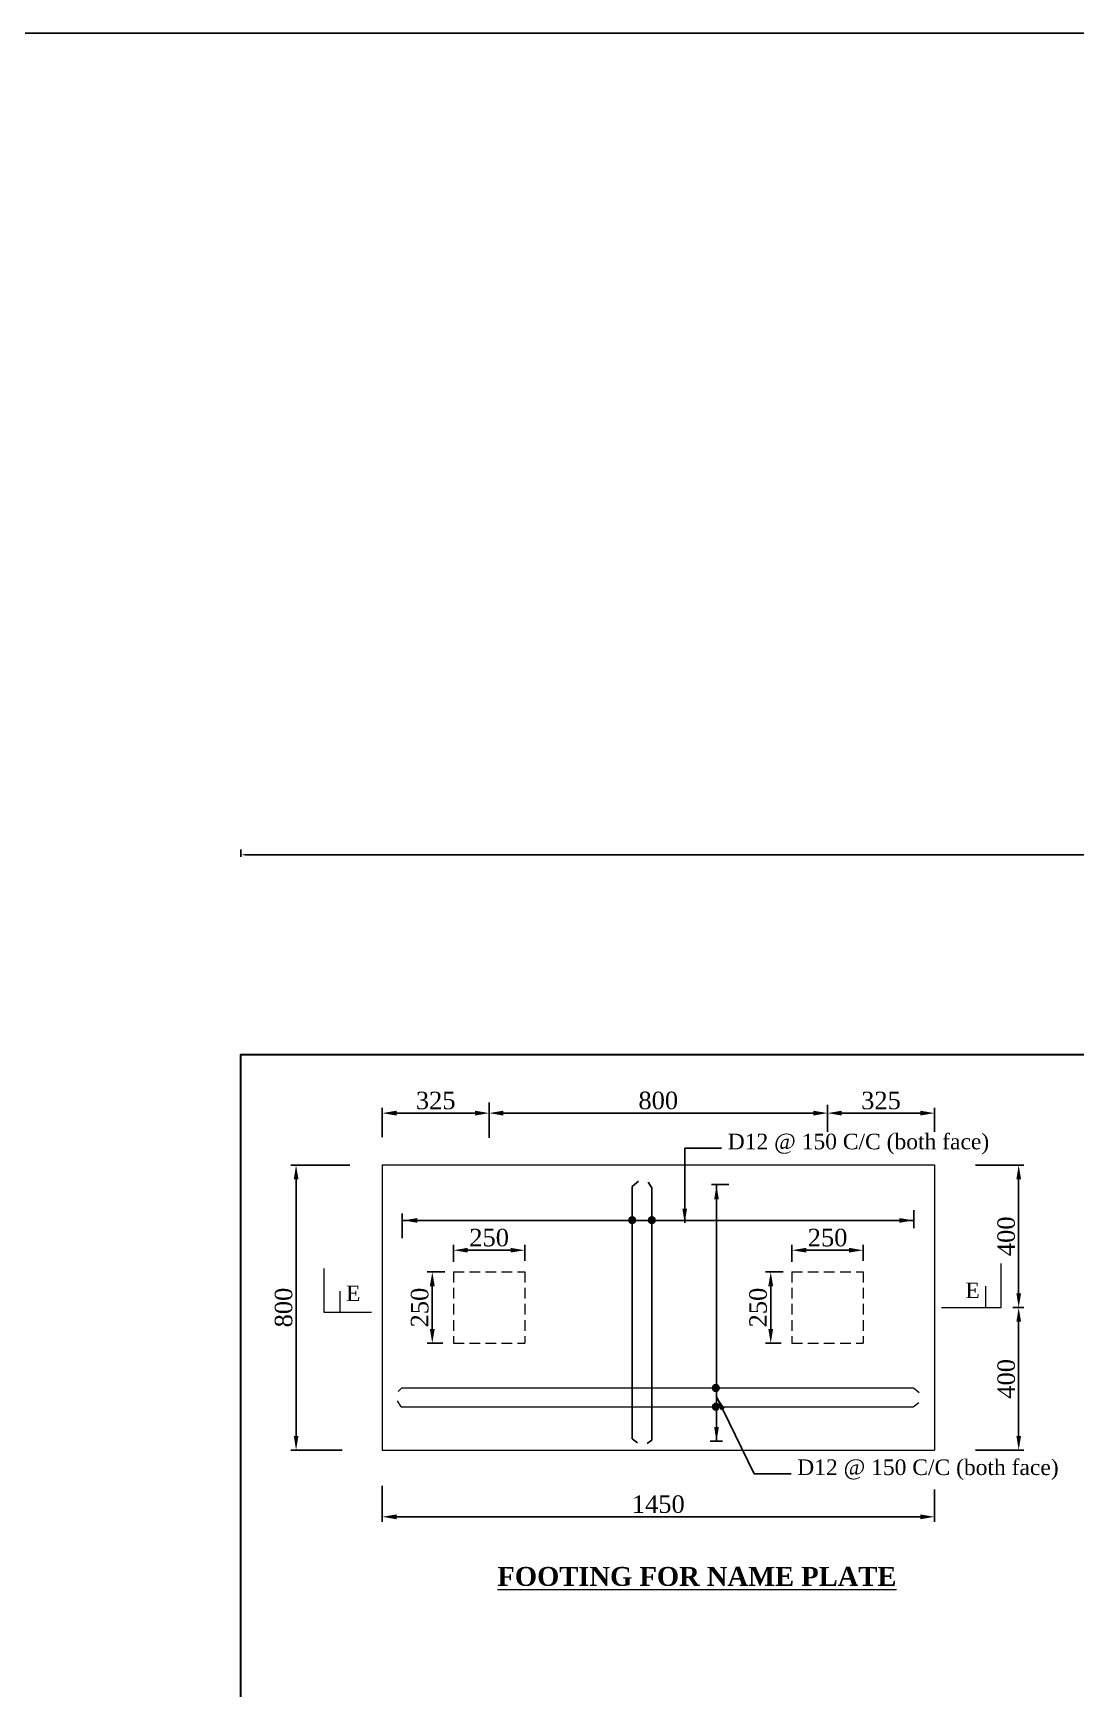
# Model space of a CAD drawing. Header units: metres. Extents: x -2434 to 11656, y -15288 to 8109.
# Drawn here: x 4378.3 to 4451.5, y -11655.3 to -11539.2 of the extents above; entities that cross this region are included whole.
import ezdxf

# ---------------------------------------------------------------- set-up
doc = ezdxf.new("R2010")
doc.units = ezdxf.units.M
doc.linetypes.add('DASHED', pattern=[0.75, 0.5, -0.25])
doc.layers.add('Blocks', color=11, linetype='Continuous', lineweight=9)
doc.layers.add('LINE', color=7, linetype='Continuous')
doc.styles.get("Standard").update_dxf_attribs({"font": 'times.ttf'})
doc.styles.add('TIMES', font='ARIALN.TTF')
doc.dimstyles.get("Standard").update_dxf_attribs({"dimtxt": 0.5, "dimasz": 0.4075, "dimexe": 0.364, "dimexo": 0.219, "dimgap": 0.09, "dimtad": 0, "dimdec": 0, "dimlfac": 1000, "dimzin": 0, "dimdsep": 46, "dimtxsty": 'Standard', "dimcen": 0.09, "dimadec": 0, "dimazin": 0, "dimtfac": 1, "dimtdec": 0, "dimtofl": 0, "dimtmove": 0, "dimatfit": 3, "dimfxl": 1, "dimtolj": 1, "dimtzin": 0, "dimarcsym": 0})

# ---------------------------------------------------------------- blocks, each defined once
blk = doc.blocks.new('*D158')
at = {"color": 0, "lineweight": -2, "ltscale": 0.5}
for p, q in [((4392.9, -11596.98), (4392.9, -11596.46)), ((4393.3, -11596.83), (4475.13, -11596.83)), ((4559.24, -11596.83), (4477.41, -11596.83)), ((4559.64, -11596.98), (4559.64, -11596.46))]:
    blk.add_line(p, q, dxfattribs=at)
at = {"color": 0, "linetype": 'Continuous', "lineweight": -3, "ltscale": 0.5}
for points in [[(4393.3, -11596.76), (4393.3, -11596.89), (4392.9, -11596.83)], [(4559.24, -11596.76), (4559.24, -11596.89), (4559.64, -11596.83)]]:
    blk.add_solid(points, dxfattribs=at)
at = {"layer": 'Defpoints', "color": 0, "linetype": 'Continuous', "lineweight": -3, "ltscale": 0.5}
for p in [(4559.64, -11596.83), (4392.9, -11610.83), (4559.64, -11610.83)]:
    blk.add_point(p, dxfattribs=at)
at = {"color": 0, "linetype": 'Continuous', "lineweight": -3, "ltscale": 0.5, "insert": (4476.27, -11596.83), "char_height": 0.5, "attachment_point": 5}
blk.add_mtext('\\A1;166746', dxfattribs=at)
blk = doc.blocks.new('*D159')
at = {"layer": 'Blocks', "color": 0, "linetype": 'ByBlock', "lineweight": -2, "ltscale": 0.5}
for p, q in [((4402.83, -11641.09), (4402.83, -11643.63)), ((4441.58, -11641.35), (4441.58, -11643.63)), ((4440.58, -11643.27), (4403.83, -11643.27))]:
    blk.add_line(p, q, dxfattribs=at)
at = {"layer": 'Blocks', "color": 0, "linetype": 'ByBlock', "lineweight": -3, "ltscale": 0.5}
for points in [[(4403.83, -11643.1), (4403.83, -11643.44), (4402.83, -11643.27)], [(4440.58, -11643.1), (4440.58, -11643.44), (4441.58, -11643.27)]]:
    blk.add_solid(points, dxfattribs=at)
at = {"layer": 'Defpoints', "color": 0, "linetype": 'ByBlock', "lineweight": -3, "ltscale": 0.5}
for p in [(4402.83, -11640.87), (4441.58, -11641.13), (4402.83, -11643.27)]:
    blk.add_point(p, dxfattribs=at)
at = {"layer": 'Blocks', "color": 0, "linetype": 'ByBlock', "lineweight": 13, "ltscale": 0.5, "insert": (4422.2, -11642.39), "char_height": 1.23, "attachment_point": 5}
blk.add_mtext('\\A1;1450', dxfattribs=at)
blk = doc.blocks.new('*D160')
at = {"layer": 'Blocks', "color": 0, "linetype": 'ByBlock', "lineweight": -2, "ltscale": 0.5}
for p, q in [((4400.55, -11618.59), (4396.42, -11618.59)), ((4396.78, -11619.59), (4396.78, -11637.59)), ((4400.02, -11638.59), (4396.42, -11638.59))]:
    blk.add_line(p, q, dxfattribs=at)
at = {"layer": 'Blocks', "color": 0, "linetype": 'ByBlock', "lineweight": -3, "ltscale": 0.5}
for points in [[(4396.62, -11619.59), (4396.95, -11619.59), (4396.78, -11618.59)], [(4396.62, -11637.59), (4396.95, -11637.59), (4396.78, -11638.59)]]:
    blk.add_solid(points, dxfattribs=at)
at = {"layer": 'Defpoints', "color": 0, "linetype": 'ByBlock', "lineweight": -3, "ltscale": 0.5}
for p in [(4400.77, -11618.59), (4396.78, -11638.59), (4400.24, -11638.59)]:
    blk.add_point(p, dxfattribs=at)
at = {"layer": 'Blocks', "color": 0, "linetype": 'ByBlock', "lineweight": 13, "ltscale": 0.5, "insert": (4395.91, -11628.59), "char_height": 1.23, "attachment_point": 5, "rotation": 90}
blk.add_mtext('\\A1;{\\fTimes New Roman|b0|i0|c0|p18;800}', dxfattribs=at)
blk = doc.blocks.new('*D161')
at = {"layer": 'Blocks', "color": 0, "linetype": 'ByBlock', "lineweight": -2, "ltscale": 0.5}
for p, q in [((4402.83, -11616.63), (4402.83, -11614.59)), ((4409.33, -11614.95), (4403.83, -11614.95)), ((4410.33, -11616.68), (4410.33, -11614.59))]:
    blk.add_line(p, q, dxfattribs=at)
at = {"layer": 'Blocks', "color": 0, "linetype": 'ByBlock', "lineweight": -3, "ltscale": 0.5}
for points in [[(4403.83, -11614.78), (4403.83, -11615.12), (4402.83, -11614.95)], [(4409.33, -11614.78), (4409.33, -11615.12), (4410.33, -11614.95)]]:
    blk.add_solid(points, dxfattribs=at)
at = {"layer": 'Defpoints', "color": 0, "linetype": 'ByBlock', "lineweight": -3, "ltscale": 0.5}
for p in [(4402.83, -11614.95), (4402.83, -11616.85), (4410.33, -11616.9)]:
    blk.add_point(p, dxfattribs=at)
at = {"layer": 'Blocks', "color": 0, "linetype": 'ByBlock', "lineweight": 13, "ltscale": 0.5, "insert": (4406.58, -11614.07), "char_height": 1.23, "attachment_point": 5}
blk.add_mtext('\\A1;{\\fTimes New Roman|b0|i0|c0|p18;325}', dxfattribs=at)
blk = doc.blocks.new('*D162')
at = {"layer": 'Blocks', "color": 0, "linetype": 'ByBlock', "lineweight": -2, "ltscale": 0.5}
for p, q in [((4434.08, -11614.37), (4434.08, -11615.31)), ((4440.58, -11614.95), (4435.08, -11614.95)), ((4441.58, -11616.26), (4441.58, -11614.59))]:
    blk.add_line(p, q, dxfattribs=at)
at = {"layer": 'Blocks', "color": 0, "linetype": 'ByBlock', "lineweight": -3, "ltscale": 0.5}
for points in [[(4435.08, -11614.78), (4435.08, -11615.12), (4434.08, -11614.95)], [(4440.58, -11614.78), (4440.58, -11615.12), (4441.58, -11614.95)]]:
    blk.add_solid(points, dxfattribs=at)
at = {"layer": 'Defpoints', "color": 0, "linetype": 'ByBlock', "lineweight": -3, "ltscale": 0.5}
for p in [(4434.08, -11614.15), (4434.08, -11614.95), (4441.58, -11616.48)]:
    blk.add_point(p, dxfattribs=at)
at = {"layer": 'Blocks', "color": 0, "linetype": 'ByBlock', "lineweight": 13, "ltscale": 0.5, "insert": (4437.83, -11614.07), "char_height": 1.23, "attachment_point": 5}
blk.add_mtext('\\A1;{\\fTimes New Roman|b0|i0|c0|p18;325}', dxfattribs=at)
blk = doc.blocks.new('*D163')
at = {"layer": 'Blocks', "color": 0, "linetype": 'ByBlock', "lineweight": -2, "ltscale": 0.5}
for p, q in [((4410.33, -11614.21), (4410.33, -11615.31)), ((4433.08, -11614.95), (4411.33, -11614.95)), ((4434.08, -11616.26), (4434.08, -11614.59))]:
    blk.add_line(p, q, dxfattribs=at)
at = {"layer": 'Blocks', "color": 0, "linetype": 'ByBlock', "lineweight": -3, "ltscale": 0.5}
for points in [[(4411.33, -11614.78), (4411.33, -11615.12), (4410.33, -11614.95)], [(4433.08, -11614.78), (4433.08, -11615.12), (4434.08, -11614.95)]]:
    blk.add_solid(points, dxfattribs=at)
at = {"layer": 'Defpoints', "color": 0, "linetype": 'ByBlock', "lineweight": -3, "ltscale": 0.5}
for p in [(4410.33, -11613.99), (4410.33, -11614.95), (4434.08, -11616.48)]:
    blk.add_point(p, dxfattribs=at)
at = {"layer": 'Blocks', "color": 0, "linetype": 'ByBlock', "lineweight": 13, "ltscale": 0.5, "insert": (4422.2, -11614.07), "char_height": 1.23, "attachment_point": 5}
blk.add_mtext('\\A1;800', dxfattribs=at)
blk = doc.blocks.new('*D164')
at = {"layer": 'Blocks', "color": 0, "linetype": 'ByBlock', "lineweight": -2, "ltscale": 0.5}
for p, q in [((4407.83, -11625.39), (4407.83, -11624.2)), ((4411.83, -11624.57), (4408.83, -11624.57)), ((4412.83, -11625.31), (4412.83, -11624.2))]:
    blk.add_line(p, q, dxfattribs=at)
at = {"layer": 'Blocks', "color": 0, "linetype": 'ByBlock', "lineweight": -3, "ltscale": 0.5}
for points in [[(4408.83, -11624.4), (4408.83, -11624.73), (4407.83, -11624.57)], [(4411.83, -11624.4), (4411.83, -11624.73), (4412.83, -11624.57)]]:
    blk.add_solid(points, dxfattribs=at)
at = {"layer": 'Defpoints', "color": 0, "linetype": 'ByBlock', "lineweight": -3, "ltscale": 0.5}
for p in [(4407.83, -11624.57), (4407.83, -11625.61), (4412.83, -11625.53)]:
    blk.add_point(p, dxfattribs=at)
at = {"layer": 'Blocks', "color": 0, "linetype": 'ByBlock', "lineweight": 13, "ltscale": 0.5, "insert": (4410.33, -11623.69), "char_height": 1.23, "attachment_point": 5}
blk.add_mtext('\\A1;{\\fTimes New Roman|b0|i0|c0|p18;250}', dxfattribs=at)
blk = doc.blocks.new('*D165')
at = {"layer": 'Blocks', "color": 0, "linetype": 'ByBlock', "lineweight": -2, "ltscale": 0.5}
for p, q in [((4407.22, -11626.09), (4405.98, -11626.09)), ((4406.34, -11627.09), (4406.34, -11630.09)), ((4407.08, -11631.09), (4405.98, -11631.09))]:
    blk.add_line(p, q, dxfattribs=at)
at = {"layer": 'Blocks', "color": 0, "linetype": 'ByBlock', "lineweight": -3, "ltscale": 0.5}
for points in [[(4406.17, -11627.09), (4406.51, -11627.09), (4406.34, -11626.09)], [(4406.17, -11630.09), (4406.51, -11630.09), (4406.34, -11631.09)]]:
    blk.add_solid(points, dxfattribs=at)
at = {"layer": 'Defpoints', "color": 0, "linetype": 'ByBlock', "lineweight": -3, "ltscale": 0.5}
for p in [(4407.44, -11626.09), (4406.34, -11631.09), (4407.3, -11631.09)]:
    blk.add_point(p, dxfattribs=at)
at = {"layer": 'Blocks', "color": 0, "linetype": 'ByBlock', "lineweight": 13, "ltscale": 0.5, "insert": (4405.46, -11628.59), "char_height": 1.23, "attachment_point": 5, "rotation": 90}
blk.add_mtext('\\A1;{\\fTimes New Roman|b0|i0|c0|p18;250}', dxfattribs=at)
blk = doc.blocks.new('*D166')
at = {"layer": 'Blocks', "color": 0, "linetype": 'ByBlock', "lineweight": -2, "ltscale": 0.5}
for p, q in [((4444.45, -11618.59), (4447.86, -11618.59)), ((4447.49, -11619.59), (4447.49, -11627.59)), ((4447.08, -11628.59), (4447.86, -11628.59))]:
    blk.add_line(p, q, dxfattribs=at)
at = {"layer": 'Blocks', "color": 0, "linetype": 'ByBlock', "lineweight": -3, "ltscale": 0.5}
for points in [[(4447.33, -11619.59), (4447.66, -11619.59), (4447.49, -11618.59)], [(4447.33, -11627.59), (4447.66, -11627.59), (4447.49, -11628.59)]]:
    blk.add_solid(points, dxfattribs=at)
at = {"layer": 'Defpoints', "color": 0, "linetype": 'ByBlock', "lineweight": -3, "ltscale": 0.5}
for p in [(4444.23, -11618.59), (4446.86, -11628.59), (4447.49, -11628.59)]:
    blk.add_point(p, dxfattribs=at)
at = {"layer": 'Blocks', "color": 0, "linetype": 'ByBlock', "lineweight": 13, "ltscale": 0.5, "insert": (4446.62, -11623.59), "char_height": 1.23, "attachment_point": 5, "rotation": 90}
blk.add_mtext('\\A1;{\\fTimes New Roman|b0|i0|c0|p18;400}', dxfattribs=at)
blk = doc.blocks.new('*D167')
at = {"layer": 'Blocks', "color": 0, "linetype": 'ByBlock', "lineweight": -2, "ltscale": 0.5}
for p, q in [((4447.08, -11628.59), (4447.86, -11628.59)), ((4447.49, -11629.59), (4447.49, -11637.59)), ((4444.45, -11638.59), (4447.86, -11638.59))]:
    blk.add_line(p, q, dxfattribs=at)
at = {"layer": 'Blocks', "color": 0, "linetype": 'ByBlock', "lineweight": -3, "ltscale": 0.5}
for points in [[(4447.33, -11629.59), (4447.66, -11629.59), (4447.49, -11628.59)], [(4447.33, -11637.59), (4447.66, -11637.59), (4447.49, -11638.59)]]:
    blk.add_solid(points, dxfattribs=at)
at = {"layer": 'Defpoints', "color": 0, "linetype": 'ByBlock', "lineweight": -3, "ltscale": 0.5}
for p in [(4446.86, -11628.59), (4444.23, -11638.59), (4447.49, -11638.59)]:
    blk.add_point(p, dxfattribs=at)
at = {"layer": 'Blocks', "color": 0, "linetype": 'ByBlock', "lineweight": 13, "ltscale": 0.5, "insert": (4446.62, -11633.59), "char_height": 1.23, "attachment_point": 5, "rotation": 90}
blk.add_mtext('\\A1;{\\fTimes New Roman|b0|i0|c0|p18;400}', dxfattribs=at)
blk = doc.blocks.new('*D168')
at = {"layer": 'Blocks', "color": 0, "linetype": 'ByBlock', "lineweight": -2, "ltscale": 0.5}
for p, q in [((4431.58, -11625.39), (4431.58, -11624.2)), ((4435.58, -11624.57), (4432.58, -11624.57)), ((4436.58, -11625.31), (4436.58, -11624.2))]:
    blk.add_line(p, q, dxfattribs=at)
at = {"layer": 'Blocks', "color": 0, "linetype": 'ByBlock', "lineweight": -3, "ltscale": 0.5}
for points in [[(4432.58, -11624.4), (4432.58, -11624.73), (4431.58, -11624.57)], [(4435.58, -11624.4), (4435.58, -11624.73), (4436.58, -11624.57)]]:
    blk.add_solid(points, dxfattribs=at)
at = {"layer": 'Defpoints', "color": 0, "linetype": 'ByBlock', "lineweight": -3, "ltscale": 0.5}
for p in [(4431.58, -11624.57), (4431.58, -11625.61), (4436.58, -11625.53)]:
    blk.add_point(p, dxfattribs=at)
at = {"layer": 'Blocks', "color": 0, "linetype": 'ByBlock', "lineweight": 13, "ltscale": 0.5, "insert": (4434.08, -11623.69), "char_height": 1.23, "attachment_point": 5}
blk.add_mtext('\\A1;{\\fTimes New Roman|b0|i0|c0|p18;250}', dxfattribs=at)
blk = doc.blocks.new('*D169')
at = {"layer": 'Blocks', "color": 0, "linetype": 'ByBlock', "lineweight": -2, "ltscale": 0.5}
for p, q in [((4430.97, -11626.09), (4429.73, -11626.09)), ((4430.09, -11627.09), (4430.09, -11630.09)), ((4430.83, -11631.09), (4429.73, -11631.09))]:
    blk.add_line(p, q, dxfattribs=at)
at = {"layer": 'Blocks', "color": 0, "linetype": 'ByBlock', "lineweight": -3, "ltscale": 0.5}
for points in [[(4429.92, -11627.09), (4430.26, -11627.09), (4430.09, -11626.09)], [(4429.92, -11630.09), (4430.26, -11630.09), (4430.09, -11631.09)]]:
    blk.add_solid(points, dxfattribs=at)
at = {"layer": 'Defpoints', "color": 0, "linetype": 'ByBlock', "lineweight": -3, "ltscale": 0.5}
for p in [(4431.19, -11626.09), (4430.09, -11631.09), (4431.05, -11631.09)]:
    blk.add_point(p, dxfattribs=at)
at = {"layer": 'Blocks', "color": 0, "linetype": 'ByBlock', "lineweight": 13, "ltscale": 0.5, "insert": (4429.21, -11628.59), "char_height": 1.23, "attachment_point": 5, "rotation": 90}
blk.add_mtext('\\A1;{\\fTimes New Roman|b0|i0|c0|p18;250}', dxfattribs=at)
blk = doc.blocks.new('*D197')
at = {"color": 0, "lineweight": -2, "ltscale": 0.5}
for p, q in [((4392.9, -11596.98), (4392.9, -11596.46)), ((4393.3, -11596.83), (4475.13, -11596.83)), ((4559.24, -11596.83), (4477.41, -11596.83)), ((4559.64, -11596.98), (4559.64, -11596.46))]:
    blk.add_line(p, q, dxfattribs=at)
at = {"color": 0, "linetype": 'Continuous', "lineweight": -3, "ltscale": 0.5}
for points in [[(4393.3, -11596.76), (4393.3, -11596.89), (4392.9, -11596.83)], [(4559.24, -11596.76), (4559.24, -11596.89), (4559.64, -11596.83)]]:
    blk.add_solid(points, dxfattribs=at)
at = {"layer": 'Defpoints', "color": 0, "linetype": 'Continuous', "lineweight": -3, "ltscale": 0.5}
for p in [(4559.64, -11596.83), (4392.9, -11610.83), (4559.64, -11610.83)]:
    blk.add_point(p, dxfattribs=at)
at = {"color": 0, "linetype": 'Continuous', "lineweight": -3, "ltscale": 0.5, "insert": (4476.27, -11596.83), "char_height": 0.5, "attachment_point": 5}
blk.add_mtext('\\A1;166746', dxfattribs=at)
blk = doc.blocks.new('*D198')
at = {"layer": 'Blocks', "color": 0, "linetype": 'ByBlock', "lineweight": -2, "ltscale": 0.5}
for p, q in [((4402.83, -11641.09), (4402.83, -11643.63)), ((4441.58, -11641.35), (4441.58, -11643.63)), ((4440.58, -11643.27), (4403.83, -11643.27))]:
    blk.add_line(p, q, dxfattribs=at)
at = {"layer": 'Blocks', "color": 0, "linetype": 'ByBlock', "lineweight": -3, "ltscale": 0.5}
for points in [[(4403.83, -11643.1), (4403.83, -11643.44), (4402.83, -11643.27)], [(4440.58, -11643.1), (4440.58, -11643.44), (4441.58, -11643.27)]]:
    blk.add_solid(points, dxfattribs=at)
at = {"layer": 'Defpoints', "color": 0, "linetype": 'ByBlock', "lineweight": -3, "ltscale": 0.5}
for p in [(4402.83, -11640.87), (4441.58, -11641.13), (4402.83, -11643.27)]:
    blk.add_point(p, dxfattribs=at)
at = {"layer": 'Blocks', "color": 0, "linetype": 'ByBlock', "lineweight": 13, "ltscale": 0.5, "insert": (4422.2, -11642.39), "char_height": 1.23, "attachment_point": 5}
blk.add_mtext('\\A1;1450', dxfattribs=at)
blk = doc.blocks.new('*D199')
at = {"layer": 'Blocks', "color": 0, "linetype": 'ByBlock', "lineweight": -2, "ltscale": 0.5}
for p, q in [((4400.55, -11618.59), (4396.42, -11618.59)), ((4396.78, -11619.59), (4396.78, -11637.59)), ((4400.02, -11638.59), (4396.42, -11638.59))]:
    blk.add_line(p, q, dxfattribs=at)
at = {"layer": 'Blocks', "color": 0, "linetype": 'ByBlock', "lineweight": -3, "ltscale": 0.5}
for points in [[(4396.62, -11619.59), (4396.95, -11619.59), (4396.78, -11618.59)], [(4396.62, -11637.59), (4396.95, -11637.59), (4396.78, -11638.59)]]:
    blk.add_solid(points, dxfattribs=at)
at = {"layer": 'Defpoints', "color": 0, "linetype": 'ByBlock', "lineweight": -3, "ltscale": 0.5}
for p in [(4400.77, -11618.59), (4396.78, -11638.59), (4400.24, -11638.59)]:
    blk.add_point(p, dxfattribs=at)
at = {"layer": 'Blocks', "color": 0, "linetype": 'ByBlock', "lineweight": 13, "ltscale": 0.5, "insert": (4395.91, -11628.59), "char_height": 1.23, "attachment_point": 5, "rotation": 90}
blk.add_mtext('\\A1;{\\fTimes New Roman|b0|i0|c0|p18;800}', dxfattribs=at)
blk = doc.blocks.new('*D200')
at = {"layer": 'Blocks', "color": 0, "linetype": 'ByBlock', "lineweight": -2, "ltscale": 0.5}
for p, q in [((4402.83, -11616.63), (4402.83, -11614.59)), ((4409.33, -11614.95), (4403.83, -11614.95)), ((4410.33, -11616.68), (4410.33, -11614.59))]:
    blk.add_line(p, q, dxfattribs=at)
at = {"layer": 'Blocks', "color": 0, "linetype": 'ByBlock', "lineweight": -3, "ltscale": 0.5}
for points in [[(4403.83, -11614.78), (4403.83, -11615.12), (4402.83, -11614.95)], [(4409.33, -11614.78), (4409.33, -11615.12), (4410.33, -11614.95)]]:
    blk.add_solid(points, dxfattribs=at)
at = {"layer": 'Defpoints', "color": 0, "linetype": 'ByBlock', "lineweight": -3, "ltscale": 0.5}
for p in [(4402.83, -11614.95), (4402.83, -11616.85), (4410.33, -11616.9)]:
    blk.add_point(p, dxfattribs=at)
at = {"layer": 'Blocks', "color": 0, "linetype": 'ByBlock', "lineweight": 13, "ltscale": 0.5, "insert": (4406.58, -11614.07), "char_height": 1.23, "attachment_point": 5}
blk.add_mtext('\\A1;{\\fTimes New Roman|b0|i0|c0|p18;325}', dxfattribs=at)
blk = doc.blocks.new('*D201')
at = {"layer": 'Blocks', "color": 0, "linetype": 'ByBlock', "lineweight": -2, "ltscale": 0.5}
for p, q in [((4434.08, -11614.37), (4434.08, -11615.31)), ((4440.58, -11614.95), (4435.08, -11614.95)), ((4441.58, -11616.26), (4441.58, -11614.59))]:
    blk.add_line(p, q, dxfattribs=at)
at = {"layer": 'Blocks', "color": 0, "linetype": 'ByBlock', "lineweight": -3, "ltscale": 0.5}
for points in [[(4435.08, -11614.78), (4435.08, -11615.12), (4434.08, -11614.95)], [(4440.58, -11614.78), (4440.58, -11615.12), (4441.58, -11614.95)]]:
    blk.add_solid(points, dxfattribs=at)
at = {"layer": 'Defpoints', "color": 0, "linetype": 'ByBlock', "lineweight": -3, "ltscale": 0.5}
for p in [(4434.08, -11614.15), (4434.08, -11614.95), (4441.58, -11616.48)]:
    blk.add_point(p, dxfattribs=at)
at = {"layer": 'Blocks', "color": 0, "linetype": 'ByBlock', "lineweight": 13, "ltscale": 0.5, "insert": (4437.83, -11614.07), "char_height": 1.23, "attachment_point": 5}
blk.add_mtext('\\A1;{\\fTimes New Roman|b0|i0|c0|p18;325}', dxfattribs=at)
blk = doc.blocks.new('*D202')
at = {"layer": 'Blocks', "color": 0, "linetype": 'ByBlock', "lineweight": -2, "ltscale": 0.5}
for p, q in [((4410.33, -11614.21), (4410.33, -11615.31)), ((4433.08, -11614.95), (4411.33, -11614.95)), ((4434.08, -11616.26), (4434.08, -11614.59))]:
    blk.add_line(p, q, dxfattribs=at)
at = {"layer": 'Blocks', "color": 0, "linetype": 'ByBlock', "lineweight": -3, "ltscale": 0.5}
for points in [[(4411.33, -11614.78), (4411.33, -11615.12), (4410.33, -11614.95)], [(4433.08, -11614.78), (4433.08, -11615.12), (4434.08, -11614.95)]]:
    blk.add_solid(points, dxfattribs=at)
at = {"layer": 'Defpoints', "color": 0, "linetype": 'ByBlock', "lineweight": -3, "ltscale": 0.5}
for p in [(4410.33, -11613.99), (4410.33, -11614.95), (4434.08, -11616.48)]:
    blk.add_point(p, dxfattribs=at)
at = {"layer": 'Blocks', "color": 0, "linetype": 'ByBlock', "lineweight": 13, "ltscale": 0.5, "insert": (4422.2, -11614.07), "char_height": 1.23, "attachment_point": 5}
blk.add_mtext('\\A1;800', dxfattribs=at)
blk = doc.blocks.new('*D203')
at = {"layer": 'Blocks', "color": 0, "linetype": 'ByBlock', "lineweight": -2, "ltscale": 0.5}
for p, q in [((4407.83, -11625.39), (4407.83, -11624.2)), ((4411.83, -11624.57), (4408.83, -11624.57)), ((4412.83, -11625.31), (4412.83, -11624.2))]:
    blk.add_line(p, q, dxfattribs=at)
at = {"layer": 'Blocks', "color": 0, "linetype": 'ByBlock', "lineweight": -3, "ltscale": 0.5}
for points in [[(4408.83, -11624.4), (4408.83, -11624.73), (4407.83, -11624.57)], [(4411.83, -11624.4), (4411.83, -11624.73), (4412.83, -11624.57)]]:
    blk.add_solid(points, dxfattribs=at)
at = {"layer": 'Defpoints', "color": 0, "linetype": 'ByBlock', "lineweight": -3, "ltscale": 0.5}
for p in [(4407.83, -11624.57), (4407.83, -11625.61), (4412.83, -11625.53)]:
    blk.add_point(p, dxfattribs=at)
at = {"layer": 'Blocks', "color": 0, "linetype": 'ByBlock', "lineweight": 13, "ltscale": 0.5, "insert": (4410.33, -11623.69), "char_height": 1.23, "attachment_point": 5}
blk.add_mtext('\\A1;{\\fTimes New Roman|b0|i0|c0|p18;250}', dxfattribs=at)
blk = doc.blocks.new('*D204')
at = {"layer": 'Blocks', "color": 0, "linetype": 'ByBlock', "lineweight": -2, "ltscale": 0.5}
for p, q in [((4407.22, -11626.09), (4405.98, -11626.09)), ((4406.34, -11627.09), (4406.34, -11630.09)), ((4407.08, -11631.09), (4405.98, -11631.09))]:
    blk.add_line(p, q, dxfattribs=at)
at = {"layer": 'Blocks', "color": 0, "linetype": 'ByBlock', "lineweight": -3, "ltscale": 0.5}
for points in [[(4406.17, -11627.09), (4406.51, -11627.09), (4406.34, -11626.09)], [(4406.17, -11630.09), (4406.51, -11630.09), (4406.34, -11631.09)]]:
    blk.add_solid(points, dxfattribs=at)
at = {"layer": 'Defpoints', "color": 0, "linetype": 'ByBlock', "lineweight": -3, "ltscale": 0.5}
for p in [(4407.44, -11626.09), (4406.34, -11631.09), (4407.3, -11631.09)]:
    blk.add_point(p, dxfattribs=at)
at = {"layer": 'Blocks', "color": 0, "linetype": 'ByBlock', "lineweight": 13, "ltscale": 0.5, "insert": (4405.46, -11628.59), "char_height": 1.23, "attachment_point": 5, "rotation": 90}
blk.add_mtext('\\A1;{\\fTimes New Roman|b0|i0|c0|p18;250}', dxfattribs=at)
blk = doc.blocks.new('*D205')
at = {"layer": 'Blocks', "color": 0, "linetype": 'ByBlock', "lineweight": -2, "ltscale": 0.5}
for p, q in [((4444.45, -11618.59), (4447.86, -11618.59)), ((4447.49, -11619.59), (4447.49, -11627.59)), ((4447.08, -11628.59), (4447.86, -11628.59))]:
    blk.add_line(p, q, dxfattribs=at)
at = {"layer": 'Blocks', "color": 0, "linetype": 'ByBlock', "lineweight": -3, "ltscale": 0.5}
for points in [[(4447.33, -11619.59), (4447.66, -11619.59), (4447.49, -11618.59)], [(4447.33, -11627.59), (4447.66, -11627.59), (4447.49, -11628.59)]]:
    blk.add_solid(points, dxfattribs=at)
at = {"layer": 'Defpoints', "color": 0, "linetype": 'ByBlock', "lineweight": -3, "ltscale": 0.5}
for p in [(4444.23, -11618.59), (4446.86, -11628.59), (4447.49, -11628.59)]:
    blk.add_point(p, dxfattribs=at)
at = {"layer": 'Blocks', "color": 0, "linetype": 'ByBlock', "lineweight": 13, "ltscale": 0.5, "insert": (4446.62, -11623.59), "char_height": 1.23, "attachment_point": 5, "rotation": 90}
blk.add_mtext('\\A1;{\\fTimes New Roman|b0|i0|c0|p18;400}', dxfattribs=at)
blk = doc.blocks.new('*D206')
at = {"layer": 'Blocks', "color": 0, "linetype": 'ByBlock', "lineweight": -2, "ltscale": 0.5}
for p, q in [((4447.08, -11628.59), (4447.86, -11628.59)), ((4447.49, -11629.59), (4447.49, -11637.59)), ((4444.45, -11638.59), (4447.86, -11638.59))]:
    blk.add_line(p, q, dxfattribs=at)
at = {"layer": 'Blocks', "color": 0, "linetype": 'ByBlock', "lineweight": -3, "ltscale": 0.5}
for points in [[(4447.33, -11629.59), (4447.66, -11629.59), (4447.49, -11628.59)], [(4447.33, -11637.59), (4447.66, -11637.59), (4447.49, -11638.59)]]:
    blk.add_solid(points, dxfattribs=at)
at = {"layer": 'Defpoints', "color": 0, "linetype": 'ByBlock', "lineweight": -3, "ltscale": 0.5}
for p in [(4446.86, -11628.59), (4444.23, -11638.59), (4447.49, -11638.59)]:
    blk.add_point(p, dxfattribs=at)
at = {"layer": 'Blocks', "color": 0, "linetype": 'ByBlock', "lineweight": 13, "ltscale": 0.5, "insert": (4446.62, -11633.59), "char_height": 1.23, "attachment_point": 5, "rotation": 90}
blk.add_mtext('\\A1;{\\fTimes New Roman|b0|i0|c0|p18;400}', dxfattribs=at)
blk = doc.blocks.new('*D207')
at = {"layer": 'Blocks', "color": 0, "linetype": 'ByBlock', "lineweight": -2, "ltscale": 0.5}
for p, q in [((4431.58, -11625.39), (4431.58, -11624.2)), ((4435.58, -11624.57), (4432.58, -11624.57)), ((4436.58, -11625.31), (4436.58, -11624.2))]:
    blk.add_line(p, q, dxfattribs=at)
at = {"layer": 'Blocks', "color": 0, "linetype": 'ByBlock', "lineweight": -3, "ltscale": 0.5}
for points in [[(4432.58, -11624.4), (4432.58, -11624.73), (4431.58, -11624.57)], [(4435.58, -11624.4), (4435.58, -11624.73), (4436.58, -11624.57)]]:
    blk.add_solid(points, dxfattribs=at)
at = {"layer": 'Defpoints', "color": 0, "linetype": 'ByBlock', "lineweight": -3, "ltscale": 0.5}
for p in [(4431.58, -11624.57), (4431.58, -11625.61), (4436.58, -11625.53)]:
    blk.add_point(p, dxfattribs=at)
at = {"layer": 'Blocks', "color": 0, "linetype": 'ByBlock', "lineweight": 13, "ltscale": 0.5, "insert": (4434.08, -11623.69), "char_height": 1.23, "attachment_point": 5}
blk.add_mtext('\\A1;{\\fTimes New Roman|b0|i0|c0|p18;250}', dxfattribs=at)
blk = doc.blocks.new('*D208')
at = {"layer": 'Blocks', "color": 0, "linetype": 'ByBlock', "lineweight": -2, "ltscale": 0.5}
for p, q in [((4430.97, -11626.09), (4429.73, -11626.09)), ((4430.09, -11627.09), (4430.09, -11630.09)), ((4430.83, -11631.09), (4429.73, -11631.09))]:
    blk.add_line(p, q, dxfattribs=at)
at = {"layer": 'Blocks', "color": 0, "linetype": 'ByBlock', "lineweight": -3, "ltscale": 0.5}
for points in [[(4429.92, -11627.09), (4430.26, -11627.09), (4430.09, -11626.09)], [(4429.92, -11630.09), (4430.26, -11630.09), (4430.09, -11631.09)]]:
    blk.add_solid(points, dxfattribs=at)
at = {"layer": 'Defpoints', "color": 0, "linetype": 'ByBlock', "lineweight": -3, "ltscale": 0.5}
for p in [(4431.19, -11626.09), (4430.09, -11631.09), (4431.05, -11631.09)]:
    blk.add_point(p, dxfattribs=at)
at = {"layer": 'Blocks', "color": 0, "linetype": 'ByBlock', "lineweight": 13, "ltscale": 0.5, "insert": (4429.21, -11628.59), "char_height": 1.23, "attachment_point": 5, "rotation": 90}
blk.add_mtext('\\A1;{\\fTimes New Roman|b0|i0|c0|p18;250}', dxfattribs=at)

msp = doc.modelspace()

# ---------------------------------------------------------------- hatches: boundary and pattern name
at = {"linetype": 'Continuous', "lineweight": -3, "ltscale": 0.5}
h = msp.add_hatch(color=0, dxfattribs=at)
h.paths.add_polyline_path([(4420.600022, -11622.459667), (4420.366162, -11622.459667), (4420.366162, -11622.693527, 0.4142135624)])
h.paths.add_polyline_path([(4420.366162, -11622.225807), (4420.366162, -11622.459667), (4420.600022, -11622.459667, 0.4142135624)])
h.paths.add_polyline_path([(4420.366162, -11622.225807, 0.4142135624), (4420.132301, -11622.459667), (4420.366162, -11622.459667)])
h.paths.add_polyline_path([(4420.366162, -11622.459667), (4420.132301, -11622.459667, 0.4142135624), (4420.366162, -11622.693527)])
h = msp.add_hatch(color=0, dxfattribs=at)
h.paths.add_polyline_path([(4420.600022, -11622.459667), (4420.366162, -11622.459667), (4420.366162, -11622.693527, 0.4142135624)])
h.paths.add_polyline_path([(4420.366162, -11622.225807), (4420.366162, -11622.459667), (4420.600022, -11622.459667, 0.4142135624)])
h.paths.add_polyline_path([(4420.366162, -11622.225807, 0.4142135624), (4420.132301, -11622.459667), (4420.366162, -11622.459667)])
h.paths.add_polyline_path([(4420.366162, -11622.459667), (4420.132301, -11622.459667, 0.4142135624), (4420.366162, -11622.693527)])
h = msp.add_hatch(color=0, dxfattribs=at)
h.paths.add_polyline_path([(4421.976088, -11622.459667), (4421.742228, -11622.459667), (4421.742228, -11622.693527, 0.4142135624)])
h.paths.add_polyline_path([(4421.742228, -11622.225807), (4421.742228, -11622.459667), (4421.976088, -11622.459667, 0.4142135624)])
h.paths.add_polyline_path([(4421.742228, -11622.225807, 0.4142135624), (4421.508367, -11622.459667), (4421.742228, -11622.459667)])
h.paths.add_polyline_path([(4421.742228, -11622.459667), (4421.508367, -11622.459667, 0.4142135624), (4421.742228, -11622.693527)])
h = msp.add_hatch(color=0, dxfattribs=at)
h.paths.add_polyline_path([(4421.976088, -11622.459667), (4421.742228, -11622.459667), (4421.742228, -11622.693527, 0.4142135624)])
h.paths.add_polyline_path([(4421.742228, -11622.225807), (4421.742228, -11622.459667), (4421.976088, -11622.459667, 0.4142135624)])
h.paths.add_polyline_path([(4421.742228, -11622.225807, 0.4142135624), (4421.508367, -11622.459667), (4421.742228, -11622.459667)])
h.paths.add_polyline_path([(4421.742228, -11622.459667), (4421.508367, -11622.459667, 0.4142135624), (4421.742228, -11622.693527)])
h = msp.add_hatch(color=0, dxfattribs=at)
h.paths.add_polyline_path([(4426.466039, -11634.232766), (4426.232179, -11634.232766), (4426.232179, -11634.466626, 0.4142135624)])
h.paths.add_polyline_path([(4426.232179, -11633.998905), (4426.232179, -11634.232766), (4426.466039, -11634.232766, 0.4142135624)])
h.paths.add_polyline_path([(4426.232179, -11633.998905, 0.4142135624), (4425.998318, -11634.232766), (4426.232179, -11634.232766)])
h.paths.add_polyline_path([(4426.232179, -11634.232766), (4425.998318, -11634.232766, 0.4142135624), (4426.232179, -11634.466626)])
h = msp.add_hatch(color=0, dxfattribs=at)
h.paths.add_polyline_path([(4426.466039, -11634.232766), (4426.232179, -11634.232766), (4426.232179, -11634.466626, 0.4142135624)])
h.paths.add_polyline_path([(4426.232179, -11633.998905), (4426.232179, -11634.232766), (4426.466039, -11634.232766, 0.4142135624)])
h.paths.add_polyline_path([(4426.232179, -11633.998905, 0.4142135624), (4425.998318, -11634.232766), (4426.232179, -11634.232766)])
h.paths.add_polyline_path([(4426.232179, -11634.232766), (4425.998318, -11634.232766, 0.4142135624), (4426.232179, -11634.466626)])
h = msp.add_hatch(color=0, dxfattribs=at)
h.paths.add_polyline_path([(4426.466039, -11635.544938), (4426.232179, -11635.544938), (4426.232179, -11635.778798, 0.4142135624)])
h.paths.add_polyline_path([(4426.232179, -11635.311078), (4426.232179, -11635.544938), (4426.466039, -11635.544938, 0.4142135624)])
h.paths.add_polyline_path([(4426.232179, -11635.311078, 0.4142135624), (4425.998318, -11635.544938), (4426.232179, -11635.544938)])
h.paths.add_polyline_path([(4426.232179, -11635.544938), (4425.998318, -11635.544938, 0.4142135624), (4426.232179, -11635.778798)])
h = msp.add_hatch(color=0, dxfattribs=at)
h.paths.add_polyline_path([(4426.466039, -11635.544938), (4426.232179, -11635.544938), (4426.232179, -11635.778798, 0.4142135624)])
h.paths.add_polyline_path([(4426.232179, -11635.311078), (4426.232179, -11635.544938), (4426.466039, -11635.544938, 0.4142135624)])
h.paths.add_polyline_path([(4426.232179, -11635.311078, 0.4142135624), (4425.998318, -11635.544938), (4426.232179, -11635.544938)])
h.paths.add_polyline_path([(4426.232179, -11635.544938), (4425.998318, -11635.544938, 0.4142135624), (4426.232179, -11635.778798)])

# ---------------------------------------------------------------- linework, layer by layer
at = {"color": 0, "linetype": 'Continuous', "lineweight": -3, "ltscale": 0.5}
for p, q in [((4420.366162, -11620.102429), (4420.805626, -11619.731075)), ((4420.366162, -11620.102429), (4420.805626, -11619.731075)), ((4420.366162, -11620.102429), (4420.366162, -11637.803855)), ((4420.366162, -11620.102429), (4420.366162, -11637.803855)), ((4421.742228, -11620.197195), (4421.494, -11619.797942)), ((4421.742228, -11620.197195), (4421.494, -11619.797942)), ((4421.742228, -11620.197195), (4421.742228, -11637.898622)), ((4421.742228, -11620.197195), (4421.742228, -11637.898622)), ((4425.93287, -11619.958672), (4427.142264, -11619.958672)), ((4425.93287, -11619.958672), (4427.142264, -11619.958672)), ((4404.22968, -11621.994197), (4404.22968, -11623.729729)), ((4404.22968, -11621.994197), (4404.22968, -11623.729729)), ((4440.134229, -11621.751805), (4440.134229, -11623.02221)), ((4440.134229, -11621.751805), (4440.134229, -11623.02221)), ((4420.366162, -11637.803855), (4420.739826, -11638.084167)), ((4420.366162, -11637.803855), (4420.739826, -11638.084167)), ((4421.742228, -11637.898622), (4421.421589, -11638.128111)), ((4421.742228, -11637.898622), (4421.421589, -11638.128111)), ((4425.846593, -11637.96227), (4426.712302, -11637.96227)), ((4425.846593, -11637.96227), (4426.712302, -11637.96227))]:
    msp.add_line(p, q, dxfattribs=at)
msp.add_lwpolyline([(1816.766285, -11539.184507), (4613.12762, -11539.184507), (4613.12762, -11792.229715), (1816.766285, -11792.229715)], close=True, dxfattribs=at)
for centre in [(4420.366162, -11622.459667), (4420.366162, -11622.459667), (4421.742228, -11622.459667), (4421.742228, -11622.459667), (4426.232179, -11634.232766), (4426.232179, -11634.232766), (4426.232179, -11635.544938), (4426.232179, -11635.544938)]:
    msp.add_circle(centre, 0.23386, dxfattribs=at)
at = {"layer": 'Blocks', "color": 0, "linetype": 'ByBlock', "lineweight": 13, "ltscale": 0.5}
for p, q in [((4402.82745, -11618.587912), (4441.57745, -11618.587912)), ((4402.82745, -11618.587912), (4402.82745, -11638.587912)), ((4402.82745, -11618.587912), (4441.57745, -11618.587912)), ((4402.82745, -11618.587912), (4402.82745, -11638.587912)), ((4441.57745, -11618.587912), (4441.57745, -11638.587912)), ((4441.57745, -11618.587912), (4441.57745, -11638.587912)), ((4398.726876, -11625.845928), (4398.726876, -11628.923809)), ((4398.726876, -11625.845928), (4398.726876, -11628.923809)), ((4446.255462, -11628.587912), (4446.255462, -11625.510031)), ((4446.255462, -11628.587912), (4446.255462, -11625.510031)), ((4445.171452, -11627.095902), (4445.171452, -11628.587912)), ((4445.171452, -11627.095902), (4445.171452, -11628.587912)), ((4399.872345, -11628.923809), (4399.872345, -11627.431799)), ((4399.872345, -11628.923809), (4399.872345, -11627.431799)), ((4398.726876, -11628.923809), (4402.074775, -11628.923809)), ((4398.726876, -11628.923809), (4402.074775, -11628.923809)), ((4442.084662, -11628.587912), (4446.255462, -11628.587912)), ((4442.084662, -11628.587912), (4446.255462, -11628.587912)), ((4404.198363, -11634.232766), (4403.942292, -11634.482034)), ((4404.198363, -11634.232766), (4403.942292, -11634.482034)), ((4404.198363, -11634.232766), (4440.119128, -11634.232766)), ((4404.198363, -11634.232766), (4440.119128, -11634.232766)), ((4440.119128, -11634.232766), (4440.496114, -11634.555886)), ((4440.119128, -11634.232766), (4440.496114, -11634.555886)), ((4404.163779, -11635.544938), (4403.907709, -11635.143306)), ((4404.163779, -11635.544938), (4403.907709, -11635.143306)), ((4440.084545, -11635.544938), (4440.474726, -11635.255573)), ((4440.084545, -11635.544938), (4440.474726, -11635.255573)), ((4404.163779, -11635.544938), (4440.084545, -11635.544938)), ((4404.163779, -11635.544938), (4440.084545, -11635.544938)), ((4402.82745, -11638.587912), (4441.57745, -11638.587912)), ((4402.82745, -11638.587912), (4441.57745, -11638.587912))]:
    msp.add_line(p, q, dxfattribs=at)
at = {"layer": 'Blocks', "color": 0, "linetype": 'DASHED', "lineweight": 13, "ltscale": 1.5}
for p, q in [((4407.82745, -11626.087912), (4407.82745, -11631.087912)), ((4407.82745, -11626.087912), (4412.82745, -11626.087912)), ((4407.82745, -11626.087912), (4407.82745, -11631.087912)), ((4407.82745, -11626.087912), (4412.82745, -11626.087912)), ((4412.82745, -11626.087912), (4412.82745, -11631.087912)), ((4412.82745, -11626.087912), (4412.82745, -11631.087912)), ((4431.57745, -11626.087912), (4431.57745, -11631.087912)), ((4431.57745, -11626.087912), (4436.57745, -11626.087912)), ((4431.57745, -11626.087912), (4431.57745, -11631.087912)), ((4431.57745, -11626.087912), (4436.57745, -11626.087912)), ((4436.57745, -11626.087912), (4436.57745, -11631.087912)), ((4436.57745, -11626.087912), (4436.57745, -11631.087912)), ((4407.82745, -11631.087912), (4412.82745, -11631.087912)), ((4407.82745, -11631.087912), (4412.82745, -11631.087912)), ((4431.57745, -11631.087912), (4436.57745, -11631.087912)), ((4431.57745, -11631.087912), (4436.57745, -11631.087912))]:
    msp.add_line(p, q, dxfattribs=at)
at = {"layer": 'LINE', "color": 1, "linetype": 'ByBlock', "lineweight": 30, "ltscale": 0.5}
msp.add_lwpolyline([(4392.89654, -11728.742228), (4392.89654, -11610.828736), (4559.642893, -11610.828736), (4559.642893, -11728.742228), (4392.89654, -11728.742228)], close=True, dxfattribs=at)
msp.add_lwpolyline([(4392.89654, -11728.742228), (4392.89654, -11610.828736), (4559.642893, -11610.828736), (4559.642893, -11728.742228), (4392.89654, -11728.742228)], close=True, dxfattribs=at)

# ---------------------------------------------------------------- texts
at = {"layer": 'Blocks', "color": 0, "linetype": 'ByBlock', "lineweight": 13, "ltscale": 0.5, "char_height": 1.09305, "attachment_point": 1, "style": 'TIMES'}
for s, insert, width in [('{\\fTimes New Roman|b0|i0|c0|p18;D12 @ 150 C/C (both face)}', (4427.07346, -11616.39536), 24.12611451), ('{\\fTimes New Roman|b0|i0|c0|p18;D12 @ 150 C/C (both face)}', (4427.07346, -11616.39536), 24.12611451), ('{\\fTimes New Roman|b0|i0|c0|p18;E}', (4400.288742, -11627.043714), 2.32546388), ('{\\fTimes New Roman|b0|i0|c0|p18;E}', (4400.288742, -11627.043714), 2.32546388), ('{\\fTimes New Roman|b0|i0|c0|p18;E}', (4443.751481, -11626.837815), 2.32546388), ('{\\fTimes New Roman|b0|i0|c0|p18;E}', (4443.751481, -11626.837815), 2.32546388), ('{\\fTimes New Roman|b0|i0|c0|p18;D12 @ 150 C/C (both face)}', (4431.948285, -11639.245117), 24.12611451), ('{\\fTimes New Roman|b0|i0|c0|p18;D12 @ 150 C/C (both face)}', (4431.948285, -11639.245117), 24.12611451)]:
    msp.add_mtext(s, dxfattribs=dict(at, insert=insert, width=width))
at = {"layer": 'Blocks', "color": 0, "linetype": 'ByBlock', "lineweight": 13, "ltscale": 0.5, "insert": (4410.91073, -11646.786847), "char_height": 1.32685953, "width": 55.69635843, "attachment_point": 1}
msp.add_mtext('{\\fTimes New Roman|b1|i0|c0|p18;\\L\\C7;FOOTING FOR NAME PLATE\\fTimes New Roman|b0|i0|c0|p18; }', dxfattribs=at)
msp.add_mtext('{\\fTimes New Roman|b1|i0|c0|p18;\\L\\C7;FOOTING FOR NAME PLATE\\fTimes New Roman|b0|i0|c0|p18; }', dxfattribs=at)
msp.add_mtext('{\\fTimes New Roman|b1|i0|c0|p18;\\L\\C7;FOOTING FOR NAME PLATE\\fTimes New Roman|b0|i0|c0|p18; }', dxfattribs=at)
msp.add_mtext('{\\fTimes New Roman|b1|i0|c0|p18;\\L\\C7;FOOTING FOR NAME PLATE\\fTimes New Roman|b0|i0|c0|p18; }', dxfattribs=at)

# ---------------------------------------------------------------- dimensions: what is measured, and where the dimension line sits
at = {"color": 0, "linetype": 'Continuous', "lineweight": -3, "ltscale": 0.5}
for picture in ['*D158', '*D197']:
    dim = msp.add_linear_dim(base=(4559.642893, -11596.826603), p1=(4392.89654, -11610.828736), p2=(4559.642893, -11610.828736), dimstyle='Standard', override={"dimfxl": 0.15, "dimfxlon": 1}, dxfattribs=at)
    dim.commit()
    dim.dimension.update_dxf_attribs({"geometry": picture, "text_midpoint": (4476.269716, -11596.826603)})
at = {"layer": 'Blocks', "color": 0, "linetype": 'ByBlock', "lineweight": 13, "ltscale": 0.5}
for base, p1, p2, text, picture, middle in [((4402.82745, -11614.949562), (4410.32745, -11616.902485), (4402.82745, -11616.846893), '{\\fTimes New Roman|b0|i0|c0|p18;325}', '*D161', (4406.57745, -11614.07392)), ((4402.82745, -11614.949562), (4410.32745, -11616.902485), (4402.82745, -11616.846893), '{\\fTimes New Roman|b0|i0|c0|p18;325}', '*D200', (4406.57745, -11614.07392)), ((4410.32745, -11614.949562), (4434.07745, -11616.477237), (4410.32745, -11613.992027), '800', '*D163', (4422.20245, -11614.07392)), ((4410.32745, -11614.949562), (4434.07745, -11616.477237), (4410.32745, -11613.992027), '800', '*D202', (4422.20245, -11614.07392)), ((4434.07745, -11614.949562), (4441.57745, -11616.477237), (4434.07745, -11614.151315), '{\\fTimes New Roman|b0|i0|c0|p18;325}', '*D162', (4437.82745, -11614.07392)), ((4434.07745, -11614.949562), (4441.57745, -11616.477237), (4434.07745, -11614.151315), '{\\fTimes New Roman|b0|i0|c0|p18;325}', '*D201', (4437.82745, -11614.07392)), ((4402.82745, -11643.269776), (4441.57745, -11641.131724), (4402.82745, -11640.870684), '1450', '*D159', (4422.20245, -11642.394135)), ((4402.82745, -11643.269776), (4441.57745, -11641.131724), (4402.82745, -11640.870684), '1450', '*D198', (4422.20245, -11642.394135))]:
    dim = msp.add_linear_dim(base=base, p1=p1, p2=p2, text=text, dimstyle='Standard', override={"dimtxt": 1.23, "dimasz": 1, "dimgap": 0.25, "dimtad": 1, "dimazin": 1, "dimfxl": 700, "dimfxlon": 1}, dxfattribs=at)
    dim.commit()
    dim.dimension.update_dxf_attribs({"geometry": picture, "text_midpoint": middle})
for base, p1, p2, text, picture, middle in [((4396.784227, -11638.587912), (4400.773254, -11618.587912), (4400.241587, -11638.587912), '{\\fTimes New Roman|b0|i0|c0|p18;800}', '*D160', (4395.908585, -11628.587912)), ((4396.784227, -11638.587912), (4400.773254, -11618.587912), (4400.241587, -11638.587912), '{\\fTimes New Roman|b0|i0|c0|p18;800}', '*D199', (4395.908585, -11628.587912)), ((4447.494574, -11628.587912), (4444.232168, -11618.587912), (4446.86426, -11628.587912), '{\\fTimes New Roman|b0|i0|c0|p18;400}', '*D166', (4446.618932, -11623.587912)), ((4447.494574, -11628.587912), (4444.232168, -11618.587912), (4446.86426, -11628.587912), '{\\fTimes New Roman|b0|i0|c0|p18;400}', '*D205', (4446.618932, -11623.587912)), ((4447.494574, -11638.587912), (4446.86426, -11628.587912), (4444.232168, -11638.587912), '{\\fTimes New Roman|b0|i0|c0|p18;400}', '*D167', (4446.618932, -11633.587912)), ((4447.494574, -11638.587912), (4446.86426, -11628.587912), (4444.232168, -11638.587912), '{\\fTimes New Roman|b0|i0|c0|p18;400}', '*D206', (4446.618932, -11633.587912))]:
    dim = msp.add_linear_dim(base=base, p1=p1, p2=p2, angle=90, text=text, dimstyle='Standard', override={"dimtxt": 1.23, "dimasz": 1, "dimgap": 0.25, "dimtad": 1, "dimazin": 1, "dimfxl": 700, "dimfxlon": 1}, dxfattribs=at)
    dim.commit()
    dim.dimension.update_dxf_attribs({"geometry": picture, "text_midpoint": middle})
for base, p1, p2, picture, middle in [((4407.82745, -11624.566818), (4412.82745, -11625.530057), (4407.82745, -11625.609817), '*D164', (4410.32745, -11624.566818)), ((4407.82745, -11624.566818), (4412.82745, -11625.530057), (4407.82745, -11625.609817), '*D203', (4410.32745, -11624.566818)), ((4431.57745, -11624.566818), (4436.57745, -11625.530057), (4431.57745, -11625.609817), '*D168', (4434.07745, -11624.566818)), ((4431.57745, -11624.566818), (4436.57745, -11625.530057), (4431.57745, -11625.609817), '*D207', (4434.07745, -11624.566818))]:
    dim = msp.add_linear_dim(base=base, p1=p1, p2=p2, text='{\\fTimes New Roman|b0|i0|c0|p18;250}', dimstyle='Standard', override={"dimtxt": 1.23, "dimasz": 1, "dimgap": 0.25, "dimtad": 1, "dimazin": 1, "dimfxl": 700, "dimfxlon": 1}, dxfattribs=at)
    dim.commit()
    dim.dimension.update_dxf_attribs({"geometry": picture, "text_midpoint": middle, "dimtype": 160})
for base, p1, p2, picture, middle in [((4406.339072, -11631.087912), (4407.442923, -11626.087912), (4407.296519, -11631.087912), '*D165', (4406.339072, -11628.587912)), ((4406.339072, -11631.087912), (4407.442923, -11626.087912), (4407.296519, -11631.087912), '*D204', (4406.339072, -11628.587912)), ((4430.089072, -11631.087912), (4431.192923, -11626.087912), (4431.046519, -11631.087912), '*D169', (4430.089072, -11628.587912)), ((4430.089072, -11631.087912), (4431.192923, -11626.087912), (4431.046519, -11631.087912), '*D208', (4430.089072, -11628.587912))]:
    dim = msp.add_linear_dim(base=base, p1=p1, p2=p2, angle=90, text='{\\fTimes New Roman|b0|i0|c0|p18;250}', dimstyle='Standard', override={"dimtxt": 1.23, "dimasz": 1, "dimgap": 0.25, "dimtad": 1, "dimazin": 1, "dimfxl": 700, "dimfxlon": 1}, dxfattribs=at)
    dim.commit()
    dim.dimension.update_dxf_attribs({"geometry": picture, "text_midpoint": middle, "dimtype": 160})

# ---------------------------------------------------------------- leaders
for points in [[(4424.054021, -11622.652951), (4424.054021, -11617.399765), (4426.645642, -11617.399765)], [(4424.054021, -11622.652951), (4424.054021, -11617.399765), (4426.645642, -11617.399765)], [(4426.285357, -11620.005503), (4426.285357, -11633.541735)], [(4426.285357, -11620.005503), (4426.285357, -11633.541735)], [(4404.286881, -11622.477617), (4421.272968, -11622.477617)], [(4404.286881, -11622.477617), (4421.272968, -11622.477617)], [(4440.114491, -11622.477617), (4421.272968, -11622.477617)], [(4440.114491, -11622.477617), (4421.272968, -11622.477617)], [(4426.285357, -11637.973506), (4426.285357, -11632.91473)], [(4426.285357, -11637.973506), (4426.285357, -11632.91473)], [(4426.280132, -11634.823522), (4428.928846, -11640.249522), (4431.520467, -11640.249522)], [(4426.280132, -11634.823522), (4428.928846, -11640.249522), (4431.520467, -11640.249522)]]:
    msp.add_leader(points, dimstyle='Standard', override={"dimtxt": 1.23, "dimasz": 1, "dimgap": 0.25, "dimtad": 1, "dimazin": 1, "dimfxl": 700, "dimfxlon": 1}, dxfattribs=at)

doc.saveas('drawing.dxf')
